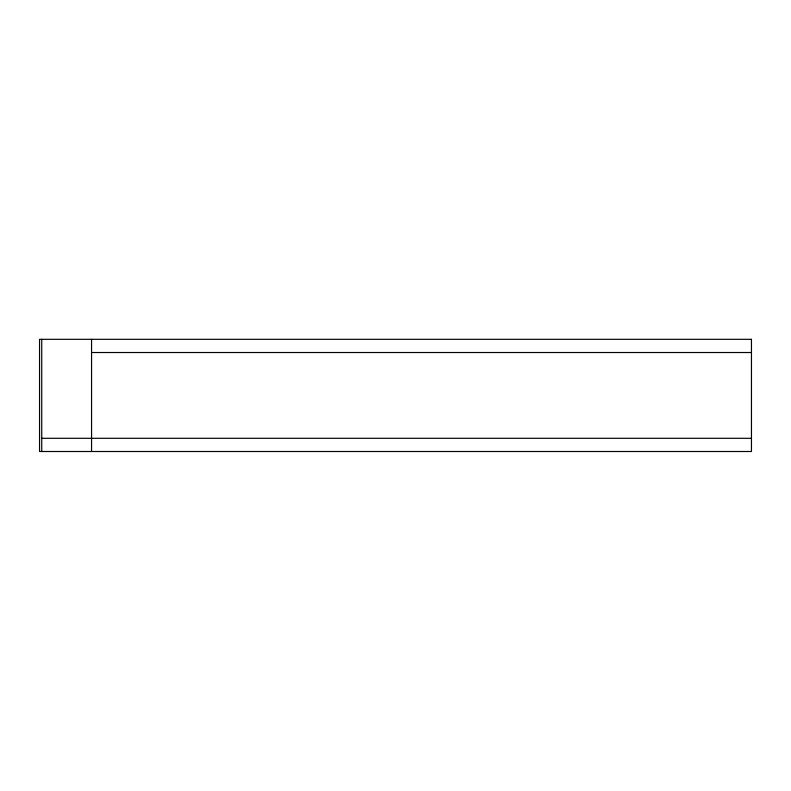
<?xml version="1.0" encoding="UTF-8"?>
<svg xmlns="http://www.w3.org/2000/svg" width="791" height="791" viewBox="0 0 791 791"><rect width="100%" height="100%" fill="white"/><g stroke="black" fill="none" stroke-linecap="round" stroke-linejoin="round"><path stroke-width="1.19" d="M91.558 352.519L751.45 352.519M41.745 438.303L751.45 438.303M91.558 339.319L91.558 451.503M41.745 339.319L41.745 451.503M751.45 339.319L39.55 339.319L39.55 451.503L751.45 451.503L751.45 339.319"/></g></svg>
